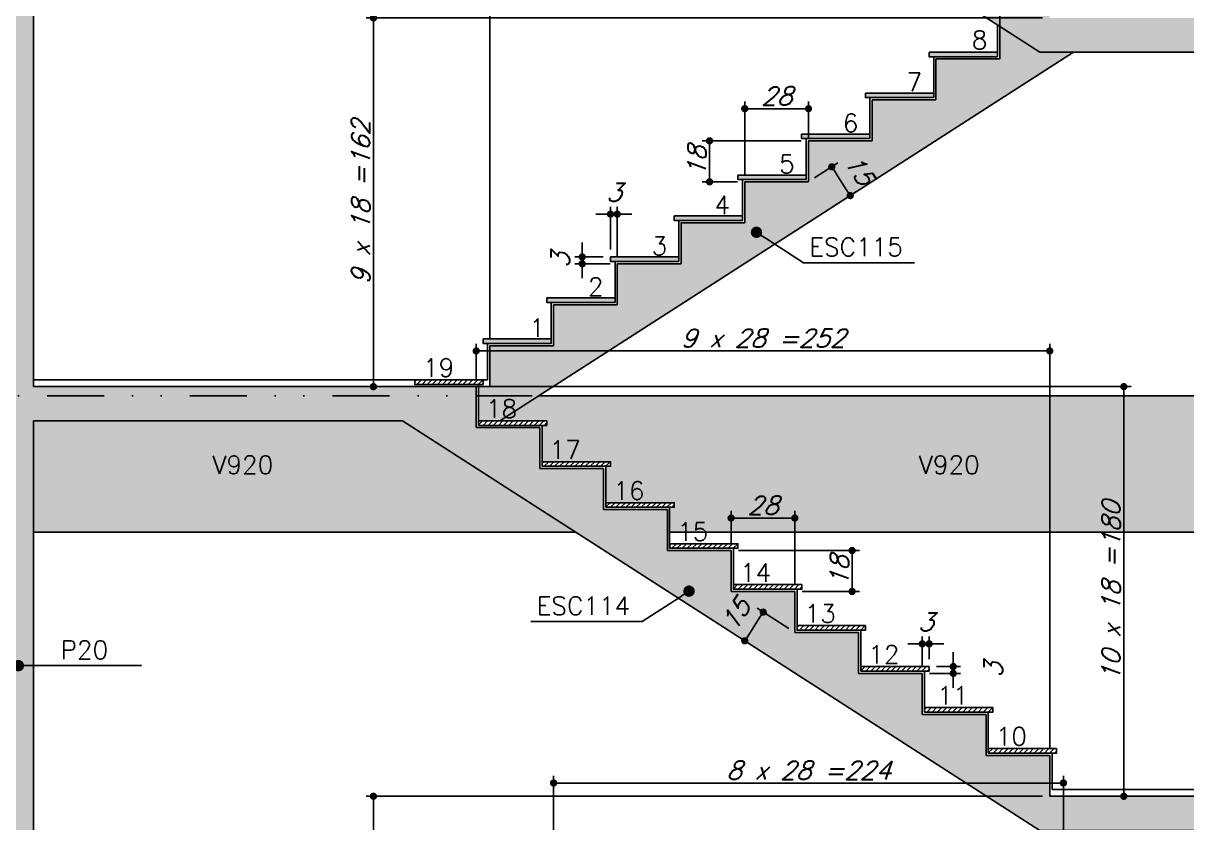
# Model space of a CAD drawing. Header units: millimetres. Extents: x -832 to 3668, y -1574 to 5296.
# Drawn here: x -415 to 97, y 1487 to 1839 of the extents above; entities that cross this region are included whole.
import ezdxf
from ezdxf import colors
from ezdxf.entities.mleader import LeaderData, LeaderLine
from ezdxf.math import Vec2, Vec3

# ---------------------------------------------------------------- set-up
doc = ezdxf.new("R2010")
doc.units = ezdxf.units.MM
doc.header["$LTSCALE"] = 50
doc.linetypes.add('DIVIDE2', pattern=[0.625, 0.25, -0.125, 0, -0.125, 0, -0.125])
for name, color, linetype in [('F-AUX-RED', 1, 'Continuous'), ('F-BOCEL CORTE', 2, 'Continuous'), ('F-BOCEL VISTA', 253, 'Continuous'), ('F-CORTE', 4, 'Continuous'), ('F-COTAS', 106, 'Continuous'), ('F-EIXOS-DET', 1, 'Continuous'), ('F-ESC CORTE', 4, 'Continuous'), ('F-ESC NOME', 2, 'Continuous'), ('F-ESC NUM', 2, 'Continuous'), ('F-ESC SOLIDO CORTE', 71, 'Continuous'), ('F-ESC VISTA', 2, 'Continuous'), ('F-REV_VISTA', 254, 'Continuous'), ('F-REVESTIMENTO', 1, 'Continuous'), ('F-SOLIDO', 71, 'Continuous'), ('F-TEXTO-YELLOW', 2, 'Continuous'), ('F-VISTA', 2, 'Continuous'), ('F-VISTA SÓLIDO', 254, 'Continuous'), ('F-VISTA SÓLIDO ESCADA', 253, 'Continuous')]:
    doc.layers.add(name, color=color, linetype=linetype)
doc.styles.add('5385-ARQ-PB-BAS-PLA-TER-TORRE-A-106-TXT$0$R60-75', font='romans.shx', dxfattribs={"height": 0.1125})
doc.styles.add('CP-TEXT-INCL', font='romans.shx', dxfattribs={"oblique": 20})
doc.styles.add('MCP', font='romans.shx')
doc.styles.add('ROMANS', font='romans.shx')
doc.styles.get("Standard").update_dxf_attribs({"font": 'arial.ttf'})
doc.dimstyles.new('CP-COTAS-50', dxfattribs={"dimscale": 0.64, "dimtxt": 12.5, "dimasz": 5, "dimexe": 5, "dimexo": 5, "dimgap": 2.5, "dimtad": 1, "dimdec": 1, "dimdsep": 46, "dimtxsty": 'CP-TEXT-INCL', "dimblk1": 'DOT', "dimblk2": 'DOT', "dimsah": 1, "dimcen": 9, "dimclrd": 256, "dimclre": 256, "dimclrt": 256, "dimadec": 0, "dimazin": 0, "dimtfac": 1, "dimtdec": 1, "dimtmove": 2, "dimatfit": 3, "dimldrblk": 'DOT', "dimfxl": 5, "dimtolj": 1, "dimarcsym": 0})
pattern_1 = [(0, (0, 0), (0, 6.985), [5.08, -1.905]), (90, (0, 0), (-6.985, 4e-16), [5.08, -1.905])]

# ---------------------------------------------------------------- blocks, each defined once
blk = doc.blocks.new('_DOT')
at = {"color": 0, "linetype": 'ByBlock'}
blk.add_line((-0.5, 0), (-1, 0), dxfattribs=at)
at = {"color": 0, "linetype": 'ByBlock', "const_width": 0.5}
blk.add_lwpolyline([(-0.25, 0, 1), (0.25, 0, 1)], format="xyb", close=True, dxfattribs=at)
blk = doc.blocks.new('BOCEL_EST')
at = {"layer": 'F-BOCEL CORTE'}
h = blk.add_hatch(dxfattribs=at)
h.set_pattern_fill('ANSI31', color=2, scale=0.5)
h.paths.add_polyline_path([(13.59, -262.25), (13.59, -260.25), (-16.41, -260.25), (-16.41, -262.25)])
at = {"layer": 'F-BOCEL CORTE', "color": 2}
blk.add_lwpolyline([(-16.41, -260.25), (-16.41, -262.25), (13.59, -262.25), (13.59, -260.25), (-16.41, -260.25)], dxfattribs=at)
blk = doc.blocks.new('*U435')
at = {"layer": 'F-BOCEL CORTE'}
h = blk.add_hatch(dxfattribs=at)
h.set_pattern_fill('ANSI31', color=2, scale=0.5)
h.set_pattern_definition([(45, (-56, 0), (-1.122532, 1.122532), [])])
h.paths.add_polyline_path([(-42.41, -262.25), (-42.41, -260.25), (-72.41, -260.25), (-72.41, -262.25)])
at = {"layer": 'F-BOCEL CORTE', "color": 2}
blk.add_lwpolyline([(-72.41, -260.25), (-72.41, -262.25), (-42.41, -262.25), (-42.41, -260.25), (-72.41, -260.25)], dxfattribs=at)
blk = doc.blocks.new('BOCEL_VISTA_EST')
at = {"layer": 'F-BOCEL VISTA'}
h = blk.add_hatch(color=254, dxfattribs=at)
h.dxf.hatch_style = 1
h.paths.add_polyline_path([(-209.57, -462.94), (-209.57, -460.94), (-239.57, -460.94), (-239.57, -462.94)])
blk.add_lwpolyline([(-239.57, -460.94), (-239.57, -462.94), (-209.57, -462.94), (-209.57, -460.94), (-239.57, -460.94)], dxfattribs=at)
blk = doc.blocks.new('*D456')
at = {"layer": 'DEFPOINTS', "color": 0, "transparency": 16777216}
for p in [(-69.57, 1801.21), (-69.57, 1785.34), (-97.57, 1769.06)]:
    blk.add_point(p, dxfattribs=at)
at = {"layer": 'F-COTAS', "lineweight": -2, "transparency": 16777216}
for p, q in [((-97.57, 1772.26), (-97.57, 1804.41)), ((-94.37, 1801.21), (-72.77, 1801.21)), ((-69.57, 1788.54), (-69.57, 1804.41))]:
    blk.add_line(p, q, dxfattribs=at)
at = {"layer": 'F-COTAS', "lineweight": -2, "transparency": 16777216, "xscale": 3.2, "yscale": 3.2, "zscale": 3.2, "rotation": 180}
blk.add_blockref('_DOT', (-97.57, 1801.21), dxfattribs=at)
at = {"layer": 'F-COTAS', "lineweight": -2, "transparency": 16777216, "xscale": 3.2, "yscale": 3.2, "zscale": 3.2}
blk.add_blockref('_DOT', (-69.57, 1801.21), dxfattribs=at)
at = {"layer": 'F-COTAS', "transparency": 16777216, "insert": (-83.57, 1806.81), "char_height": 8, "attachment_point": 5, "style": 'CP-TEXT-INCL'}
blk.add_mtext('\\A1;28', dxfattribs=at)
blk = doc.blocks.new('*D457')
at = {"layer": 'DEFPOINTS', "color": 0, "transparency": 16777216}
for p in [(-69.57, 1787.06), (-113.04, 1769.06), (-97.57, 1769.06)]:
    blk.add_point(p, dxfattribs=at)
at = {"layer": 'F-COTAS', "lineweight": -2, "transparency": 16777216}
for p, q in [((-72.77, 1787.06), (-116.24, 1787.06)), ((-113.04, 1783.86), (-113.04, 1772.26)), ((-100.77, 1769.06), (-116.24, 1769.06))]:
    blk.add_line(p, q, dxfattribs=at)
at = {"layer": 'F-COTAS', "lineweight": -2, "transparency": 16777216, "xscale": 3.2, "yscale": 3.2, "zscale": 3.2}
for p, rotation in [((-113.04, 1787.06), 90), ((-113.04, 1769.06), 270)]:
    blk.add_blockref('_DOT', p, dxfattribs=dict(at, rotation=rotation))
at = {"layer": 'F-COTAS', "transparency": 16777216, "insert": (-118.64, 1778.06), "char_height": 8, "attachment_point": 5, "rotation": 90, "style": 'CP-TEXT-INCL'}
blk.add_mtext('\\A1;18', dxfattribs=at)
blk = doc.blocks.new('*D458')
at = {"layer": 'DEFPOINTS', "color": 0, "transparency": 16777216}
for p in [(-156.57, 1754.88), (-156.57, 1736.06), (-153.57, 1733.06)]:
    blk.add_point(p, dxfattribs=at)
at = {"layer": 'F-COTAS', "lineweight": -2, "transparency": 16777216}
for p, q in [((-159.77, 1754.88), (-162.97, 1754.88)), ((-156.57, 1739.26), (-156.57, 1758.08)), ((-153.57, 1754.88), (-156.57, 1754.88)), ((-153.57, 1736.26), (-153.57, 1758.08)), ((-150.37, 1754.88), (-147.17, 1754.88))]:
    blk.add_line(p, q, dxfattribs=at)
at = {"layer": 'F-COTAS', "lineweight": -2, "transparency": 16777216, "xscale": 3.2, "yscale": 3.2, "zscale": 3.2}
blk.add_blockref('_DOT', (-156.57, 1754.88), dxfattribs=at)
at = {"layer": 'F-COTAS', "lineweight": -2, "transparency": 16777216, "xscale": 3.2, "yscale": 3.2, "zscale": 3.2, "rotation": 180}
blk.add_blockref('_DOT', (-153.57, 1754.88), dxfattribs=at)
at = {"layer": 'F-COTAS', "transparency": 16777216, "insert": (-155.07, 1764.48), "char_height": 8, "attachment_point": 5, "style": 'CP-TEXT-INCL'}
blk.add_mtext('\\A1;3', dxfattribs=at)
blk = doc.blocks.new('*D459')
at = {"layer": 'DEFPOINTS', "color": 0, "transparency": 16777216}
for p in [(-168.98, 1736.06), (-156.57, 1736.06), (-153.57, 1733.06)]:
    blk.add_point(p, dxfattribs=at)
at = {"layer": 'F-COTAS', "lineweight": -2, "transparency": 16777216}
for p, q in [((-168.98, 1739.26), (-168.98, 1742.46)), ((-159.77, 1736.06), (-172.18, 1736.06)), ((-156.77, 1733.06), (-172.18, 1733.06)), ((-168.98, 1733.06), (-168.98, 1736.06)), ((-168.98, 1729.86), (-168.98, 1726.66))]:
    blk.add_line(p, q, dxfattribs=at)
at = {"layer": 'F-COTAS', "lineweight": -2, "transparency": 16777216, "xscale": 3.2, "yscale": 3.2, "zscale": 3.2}
for p, rotation in [((-168.98, 1736.06), 270), ((-168.98, 1733.06), 90)]:
    blk.add_blockref('_DOT', p, dxfattribs=dict(at, rotation=rotation))
at = {"layer": 'F-COTAS', "transparency": 16777216, "insert": (-178.58, 1734.56), "char_height": 8, "attachment_point": 5, "rotation": 90, "style": 'CP-TEXT-INCL'}
blk.add_mtext('\\A1;3', dxfattribs=at)
blk = doc.blocks.new('*D514')
at = {"layer": 'DEFPOINTS', "color": 0, "transparency": 16777216}
for p in [(-16.57, 1566.05), (-16.57, 1556.06), (-19.57, 1553.06)]:
    blk.add_point(p, dxfattribs=at)
at = {"layer": 'F-COTAS', "lineweight": -2, "transparency": 16777216}
for p, q in [((-22.77, 1566.05), (-25.97, 1566.05)), ((-19.57, 1556.26), (-19.57, 1569.25)), ((-19.57, 1566.05), (-16.57, 1566.05)), ((-16.57, 1559.26), (-16.57, 1569.25)), ((-13.37, 1566.05), (-10.17, 1566.05))]:
    blk.add_line(p, q, dxfattribs=at)
at = {"layer": 'F-COTAS', "lineweight": -2, "transparency": 16777216, "xscale": 3.2, "yscale": 3.2, "zscale": 3.2}
blk.add_blockref('_DOT', (-19.57, 1566.05), dxfattribs=at)
at = {"layer": 'F-COTAS', "lineweight": -2, "transparency": 16777216, "xscale": 3.2, "yscale": 3.2, "zscale": 3.2, "rotation": 180}
blk.add_blockref('_DOT', (-16.57, 1566.05), dxfattribs=at)
at = {"layer": 'F-COTAS', "transparency": 16777216, "insert": (-18.07, 1575.65), "char_height": 8, "attachment_point": 5, "style": 'CP-TEXT-INCL'}
blk.add_mtext('\\A1;3', dxfattribs=at)
blk = doc.blocks.new('*D515')
at = {"layer": 'DEFPOINTS', "color": 0, "transparency": 16777216}
for p in [(-16.57, 1556.06), (-5.96, 1556.06), (-19.57, 1553.06)]:
    blk.add_point(p, dxfattribs=at)
at = {"layer": 'F-COTAS', "lineweight": -2, "transparency": 16777216}
for p, q in [((-5.96, 1559.26), (-5.96, 1562.46)), ((-13.37, 1556.06), (-2.76, 1556.06)), ((-5.96, 1553.06), (-5.96, 1556.06)), ((-16.37, 1553.06), (-2.76, 1553.06)), ((-5.96, 1549.86), (-5.96, 1546.66))]:
    blk.add_line(p, q, dxfattribs=at)
at = {"layer": 'F-COTAS', "lineweight": -2, "transparency": 16777216, "xscale": 3.2, "yscale": 3.2, "zscale": 3.2}
for p, rotation in [((-5.96, 1556.06), 270), ((-5.96, 1553.06), 90)]:
    blk.add_blockref('_DOT', p, dxfattribs=dict(at, rotation=rotation))
at = {"layer": 'F-COTAS', "transparency": 16777216, "insert": (11.64, 1554.56), "char_height": 8, "attachment_point": 5, "rotation": 90, "style": 'CP-TEXT-INCL'}
blk.add_mtext('\\A1;3', dxfattribs=at)
blk = doc.blocks.new('*D512')
at = {"layer": 'DEFPOINTS', "color": 0, "transparency": 16777216}
for p in [(-103.57, 1621.32), (-103.57, 1607.06), (-75.57, 1589.06)]:
    blk.add_point(p, dxfattribs=at)
at = {"layer": 'F-COTAS', "lineweight": -2, "transparency": 16777216}
for p, q in [((-103.57, 1610.26), (-103.57, 1624.52)), ((-78.77, 1621.32), (-100.37, 1621.32)), ((-75.57, 1592.26), (-75.57, 1624.52))]:
    blk.add_line(p, q, dxfattribs=at)
at = {"layer": 'F-COTAS', "lineweight": -2, "transparency": 16777216, "xscale": 3.2, "yscale": 3.2, "zscale": 3.2, "rotation": 180}
blk.add_blockref('_DOT', (-103.57, 1621.32), dxfattribs=at)
at = {"layer": 'F-COTAS', "lineweight": -2, "transparency": 16777216, "xscale": 3.2, "yscale": 3.2, "zscale": 3.2}
blk.add_blockref('_DOT', (-75.57, 1621.32), dxfattribs=at)
at = {"layer": 'F-COTAS', "transparency": 16777216, "insert": (-89.57, 1626.92), "char_height": 8, "attachment_point": 5, "style": 'CP-TEXT-INCL'}
blk.add_mtext('\\A1;28', dxfattribs=at)
blk = doc.blocks.new('*D513')
at = {"layer": 'DEFPOINTS', "color": 0, "transparency": 16777216}
for p in [(-103.57, 1607.06), (-75.57, 1589.06), (-50.4, 1589.06)]:
    blk.add_point(p, dxfattribs=at)
at = {"layer": 'F-COTAS', "lineweight": -2, "transparency": 16777216}
for p, q in [((-100.37, 1607.06), (-47.2, 1607.06)), ((-50.4, 1603.86), (-50.4, 1592.26)), ((-72.37, 1589.06), (-47.2, 1589.06))]:
    blk.add_line(p, q, dxfattribs=at)
at = {"layer": 'F-COTAS', "lineweight": -2, "transparency": 16777216, "xscale": 3.2, "yscale": 3.2, "zscale": 3.2}
for p, rotation in [((-50.4, 1607.06), 90), ((-50.4, 1589.06), 270)]:
    blk.add_blockref('_DOT', p, dxfattribs=dict(at, rotation=rotation))
at = {"layer": 'F-COTAS', "transparency": 16777216, "insert": (-56, 1598.06), "char_height": 8, "attachment_point": 5, "rotation": 90, "style": 'CP-TEXT-INCL'}
blk.add_mtext('\\A1;18', dxfattribs=at)
blk = doc.blocks.new('*D559')
at = {"layer": 'DEFPOINTS', "color": 0, "transparency": 16777216}
for p in [(42.43, 1504.9), (42.43, 1481.06), (-181.57, 1355.06)]:
    blk.add_point(p, dxfattribs=at)
at = {"layer": 'F-COTAS', "lineweight": -2, "transparency": 16777216}
for p, q in [((-181.57, 1358.26), (-181.57, 1508.1)), ((42.43, 1484.26), (42.43, 1508.1)), ((-178.37, 1504.9), (39.23, 1504.9))]:
    blk.add_line(p, q, dxfattribs=at)
at = {"layer": 'F-COTAS', "lineweight": -2, "transparency": 16777216, "xscale": 3.2, "yscale": 3.2, "zscale": 3.2, "rotation": 180}
blk.add_blockref('_DOT', (-181.57, 1504.9), dxfattribs=at)
at = {"layer": 'F-COTAS', "lineweight": -2, "transparency": 16777216, "xscale": 3.2, "yscale": 3.2, "zscale": 3.2}
blk.add_blockref('_DOT', (42.43, 1504.9), dxfattribs=at)
at = {"layer": 'F-COTAS', "transparency": 16777216, "insert": (-69.57, 1510.5), "char_height": 8, "attachment_point": 5, "style": 'CP-TEXT-INCL'}
blk.add_mtext('\\A1;8 x 28 =224', dxfattribs=at)
blk = doc.blocks.new('*D560')
at = {"layer": 'DEFPOINTS', "color": 0, "transparency": 16777216}
for p in [(-215.57, 1694.75), (-215.57, 1679.06), (36.43, 1517.06)]:
    blk.add_point(p, dxfattribs=at)
at = {"layer": 'F-COTAS', "lineweight": -2, "transparency": 16777216}
for p, q in [((-215.57, 1682.26), (-215.57, 1697.95)), ((36.43, 1520.26), (36.43, 1697.95)), ((33.23, 1694.75), (-212.37, 1694.75))]:
    blk.add_line(p, q, dxfattribs=at)
at = {"layer": 'F-COTAS', "lineweight": -2, "transparency": 16777216, "xscale": 3.2, "yscale": 3.2, "zscale": 3.2, "rotation": 180}
blk.add_blockref('_DOT', (-215.57, 1694.75), dxfattribs=at)
at = {"layer": 'F-COTAS', "lineweight": -2, "transparency": 16777216, "xscale": 3.2, "yscale": 3.2, "zscale": 3.2}
blk.add_blockref('_DOT', (36.43, 1694.75), dxfattribs=at)
at = {"layer": 'F-COTAS', "transparency": 16777216, "insert": (-89.57, 1700.35), "char_height": 8, "attachment_point": 5, "style": 'CP-TEXT-INCL'}
blk.add_mtext('\\A1;9 x 28 =252', dxfattribs=at)
blk = doc.blocks.new('*D561')
at = {"layer": 'DEFPOINTS', "color": 0, "transparency": 16777216}
for p in [(14.43, 1847.82), (14.43, 1823.06), (-209.57, 1697.06)]:
    blk.add_point(p, dxfattribs=at)
at = {"layer": 'F-COTAS', "lineweight": -2, "transparency": 16777216}
for p, q in [((-209.57, 1700.26), (-209.57, 1851.02)), ((14.43, 1826.26), (14.43, 1851.02)), ((-206.37, 1847.82), (11.23, 1847.82))]:
    blk.add_line(p, q, dxfattribs=at)
at = {"layer": 'F-COTAS', "lineweight": -2, "transparency": 16777216, "xscale": 3.2, "yscale": 3.2, "zscale": 3.2, "rotation": 180}
blk.add_blockref('_DOT', (-209.57, 1847.82), dxfattribs=at)
at = {"layer": 'F-COTAS', "lineweight": -2, "transparency": 16777216, "xscale": 3.2, "yscale": 3.2, "zscale": 3.2}
blk.add_blockref('_DOT', (14.43, 1847.82), dxfattribs=at)
at = {"layer": 'F-COTAS', "transparency": 16777216, "insert": (-97.57, 1853.42), "char_height": 8, "attachment_point": 5, "style": 'CP-TEXT-INCL'}
blk.add_mtext('\\A1;8 x 28 =224', dxfattribs=at)
blk = doc.blocks.new('*D595')
at = {"layer": 'DEFPOINTS', "color": 0, "transparency": 16777216}
for p in [(36.43, 1499.06), (-260.73, 1337.06), (-193.88, 1337.06)]:
    blk.add_point(p, dxfattribs=at)
at = {"layer": 'F-COTAS', "lineweight": -2, "transparency": 16777216}
for p, q in [((33.23, 1499.06), (-263.93, 1499.06)), ((-260.73, 1495.86), (-260.73, 1340.26)), ((-197.08, 1337.06), (-263.93, 1337.06))]:
    blk.add_line(p, q, dxfattribs=at)
at = {"layer": 'F-COTAS', "lineweight": -2, "transparency": 16777216, "xscale": 3.2, "yscale": 3.2, "zscale": 3.2}
for p, rotation in [((-260.73, 1499.06), 90), ((-260.73, 1337.06), 270)]:
    blk.add_blockref('_DOT', p, dxfattribs=dict(at, rotation=rotation))
at = {"layer": 'F-COTAS', "transparency": 16777216, "insert": (-266.33, 1418.06), "char_height": 8, "attachment_point": 5, "rotation": 90, "style": 'CP-TEXT-INCL'}
blk.add_mtext('\\A1;9 x 18 =162', dxfattribs=at)
blk = doc.blocks.new('*D596')
at = {"layer": 'DEFPOINTS', "color": 0, "transparency": 16777216}
for p in [(-215.57, 1679.06), (68.98, 1679.06), (36.43, 1499.06)]:
    blk.add_point(p, dxfattribs=at)
at = {"layer": 'F-COTAS', "lineweight": -2, "transparency": 16777216}
for p, q in [((-212.37, 1679.06), (72.18, 1679.06)), ((68.98, 1502.26), (68.98, 1675.86)), ((39.63, 1499.06), (72.18, 1499.06))]:
    blk.add_line(p, q, dxfattribs=at)
at = {"layer": 'F-COTAS', "lineweight": -2, "transparency": 16777216, "xscale": 3.2, "yscale": 3.2, "zscale": 3.2}
for p, rotation in [((68.98, 1679.06), 90), ((68.98, 1499.06), 270)]:
    blk.add_blockref('_DOT', p, dxfattribs=dict(at, rotation=rotation))
at = {"layer": 'F-COTAS', "transparency": 16777216, "insert": (63.38, 1589.06), "char_height": 8, "attachment_point": 5, "rotation": 90, "style": 'CP-TEXT-INCL'}
blk.add_mtext('\\A1;10 x 18 =180', dxfattribs=at)
blk = doc.blocks.new('*D597')
at = {"layer": 'DEFPOINTS', "color": 0, "transparency": 16777216}
for p in [(-260.73, 1841.06), (36.43, 1841.06), (-209.57, 1679.06)]:
    blk.add_point(p, dxfattribs=at)
at = {"layer": 'F-COTAS', "lineweight": -2, "transparency": 16777216}
for p, q in [((33.23, 1841.06), (-263.93, 1841.06)), ((-260.73, 1682.26), (-260.73, 1837.86)), ((-212.77, 1679.06), (-263.93, 1679.06))]:
    blk.add_line(p, q, dxfattribs=at)
at = {"layer": 'F-COTAS', "lineweight": -2, "transparency": 16777216, "xscale": 3.2, "yscale": 3.2, "zscale": 3.2}
for p, rotation in [((-260.73, 1841.06), 90), ((-260.73, 1679.06), 270)]:
    blk.add_blockref('_DOT', p, dxfattribs=dict(at, rotation=rotation))
at = {"layer": 'F-COTAS', "transparency": 16777216, "insert": (-266.33, 1760.06), "char_height": 8, "attachment_point": 5, "rotation": 90, "style": 'CP-TEXT-INCL'}
blk.add_mtext('\\A1;9 x 18 =162', dxfattribs=at)
blk = doc.blocks.new('*D641')
at = {"layer": 'DEFPOINTS', "color": 0, "transparency": 16777216}
for p in [(-75.57, 1571.06), (-97.57, 1567.38), (-83.68, 1558.45)]:
    blk.add_point(p, dxfattribs=at)
at = {"layer": 'F-COTAS', "lineweight": -2, "transparency": 16777216}
for p, q in [((-78.26, 1572.79), (-92.15, 1581.72)), ((-91.19, 1577.3), (-95.84, 1570.07)), ((-86.37, 1560.18), (-100.26, 1569.11))]:
    blk.add_line(p, q, dxfattribs=at)
at = {"layer": 'F-COTAS', "lineweight": -2, "transparency": 16777216, "xscale": 3.2, "yscale": 3.2, "zscale": 3.2}
for p, rotation in [((-89.46, 1579.99), 57.26229061808807), ((-97.57, 1567.38), 237.2622906180881)]:
    blk.add_blockref('_DOT', p, dxfattribs=dict(at, rotation=rotation))
at = {"layer": 'F-COTAS', "transparency": 16777216, "insert": (-101.59, 1578.88), "char_height": 8, "attachment_point": 5, "rotation": 57.2623, "style": 'CP-TEXT-INCL'}
blk.add_mtext('\\A1;15', dxfattribs=at)
blk = doc.blocks.new('*D642')
at = {"layer": 'DEFPOINTS', "color": 0, "transparency": 16777216}
for p in [(-69.57, 1769.06), (-51.23, 1763.02), (-61.45, 1756.44)]:
    blk.add_point(p, dxfattribs=at)
at = {"layer": 'F-COTAS', "lineweight": -2, "transparency": 16777216}
for p, q in [((-66.87, 1770.79), (-56.65, 1777.37)), ((-57.61, 1772.94), (-52.96, 1765.71)), ((-58.76, 1758.17), (-48.54, 1764.75))]:
    blk.add_line(p, q, dxfattribs=at)
at = {"layer": 'F-COTAS', "lineweight": -2, "transparency": 16777216, "xscale": 3.2, "yscale": 3.2, "zscale": 3.2}
for p, rotation in [((-59.34, 1775.64), 122.7352262721077), ((-51.23, 1763.02), 302.7352262721077)]:
    blk.add_blockref('_DOT', p, dxfattribs=dict(at, rotation=rotation))
at = {"layer": 'F-COTAS', "transparency": 16777216, "insert": (-47.21, 1774.52), "char_height": 8, "attachment_point": 5, "rotation": 302.7352, "style": 'CP-TEXT-INCL'}
blk.add_mtext('\\A1;15', dxfattribs=at)

msp = doc.modelspace()

# ---------------------------------------------------------------- hatches: boundary and pattern name
h = msp.add_hatch()
h.set_pattern_fill('ANGLE', color=256)
h.set_pattern_definition(pattern_1)
h.paths.add_polyline_path([(-19.47, 1825.56), (-2.52, 1825.56), (-2.52, 1837.56), (-19.47, 1837.56)], flags=9)
h = msp.add_hatch()
h.set_pattern_fill('ANGLE', color=256)
h.set_pattern_definition(pattern_1)
h.paths.add_polyline_path([(-35.57, 1807.56), (-18.62, 1807.56), (-18.62, 1819.56), (-35.57, 1819.56)], flags=9)
h = msp.add_hatch()
h.set_pattern_fill('ANGLE', color=256)
h.set_pattern_definition(pattern_1)
h.paths.add_polyline_path([(-63.57, 1789.56), (-46.62, 1789.56), (-46.62, 1801.56), (-63.57, 1801.56)], flags=9)
h = msp.add_hatch()
h.set_pattern_fill('ANGLE', color=256)
h.set_pattern_definition(pattern_1)
h.paths.add_polyline_path([(-91.57, 1771.56), (-74.62, 1771.56), (-74.62, 1783.56), (-91.57, 1783.56)], flags=9)
h = msp.add_hatch()
h.set_pattern_fill('ANGLE', color=256)
h.set_pattern_definition(pattern_1)
h.paths.add_polyline_path([(-119.95, 1753.56), (-102.62, 1753.56), (-102.62, 1765.56), (-119.95, 1765.56)], flags=9)
h = msp.add_hatch()
h.set_pattern_fill('ANGLE', color=256)
h.set_pattern_definition(pattern_1)
h.paths.add_polyline_path([(-58.37, 1741.66), (-13.85, 1741.66), (-13.85, 1756.66), (-58.37, 1756.66)], flags=9)
h = msp.add_hatch()
h.set_pattern_fill('ANGLE', color=256)
h.set_pattern_definition(pattern_1)
h.paths.add_polyline_path([(-147.57, 1735.56), (-130.62, 1735.56), (-130.62, 1747.56), (-147.57, 1747.56)], flags=9)
h = msp.add_hatch()
h.set_pattern_fill('ANGLE', color=256)
h.set_pattern_definition(pattern_1)
h.paths.add_polyline_path([(-175.57, 1717.56), (-158.62, 1717.56), (-158.62, 1729.56), (-175.57, 1729.56)], flags=9)
h = msp.add_hatch()
h.set_pattern_fill('ANGLE', color=256)
h.set_pattern_definition(pattern_1)
h.paths.add_polyline_path([(-201.28, 1699.56), (-186.62, 1699.56), (-186.62, 1711.56), (-201.28, 1711.56)], flags=9)
h = msp.add_hatch()
h.set_pattern_fill('ANGLE', color=256)
h.set_pattern_definition(pattern_1)
h.paths.add_polyline_path([(-226.8, 1681.95), (-211.37, 1681.95), (-211.37, 1693.95), (-226.8, 1693.95)], flags=9)
h = msp.add_hatch()
h.set_pattern_fill('ANGLE', color=256)
h.set_pattern_definition(pattern_1)
h.paths.add_polyline_path([(-199.18, 1663.95), (-183.37, 1663.95), (-183.37, 1675.95), (-199.18, 1675.95)], flags=9)
h = msp.add_hatch()
h.set_pattern_fill('ANGLE', color=256)
h.set_pattern_definition(pattern_1)
h.paths.add_polyline_path([(-171.18, 1645.95), (-155.37, 1645.95), (-155.37, 1657.95), (-171.18, 1657.95)], flags=9)
h = msp.add_hatch()
h.set_pattern_fill('ANGLE', color=256)
h.set_pattern_definition(pattern_1)
h.paths.add_polyline_path([(-333.1, 1638.72), (-300.91, 1638.72), (-300.91, 1650.72), (-333.1, 1650.72)], flags=9)
h = msp.add_hatch()
h.set_pattern_fill('ANGLE', color=256)
h.set_pattern_definition(pattern_1)
h.paths.add_polyline_path([(16.33, 1638.72), (48.52, 1638.72), (48.52, 1650.72), (16.33, 1650.72)], flags=9)
h = msp.add_hatch()
h.set_pattern_fill('ANGLE', color=256)
h.set_pattern_definition(pattern_1)
h.paths.add_polyline_path([(-143.18, 1627.95), (-127.37, 1627.95), (-127.37, 1639.95), (-143.18, 1639.95)], flags=9)
h = msp.add_hatch()
h.set_pattern_fill('ANGLE', color=256)
h.set_pattern_definition(pattern_1)
h.paths.add_polyline_path([(-115.18, 1609.95), (-99.37, 1609.95), (-99.37, 1621.95), (-115.18, 1621.95)], flags=9)
h = msp.add_hatch()
h.set_pattern_fill('ANGLE', color=256)
h.set_pattern_definition(pattern_1)
h.paths.add_polyline_path([(-87.56, 1591.95), (-71.37, 1591.95), (-71.37, 1603.95), (-87.56, 1603.95)], flags=9)
h = msp.add_hatch()
h.set_pattern_fill('ANGLE', color=256)
h.set_pattern_definition(pattern_1)
h.paths.add_polyline_path([(-59.18, 1573.95), (-43.37, 1573.95), (-43.37, 1585.95), (-59.18, 1585.95)], flags=9)
h = msp.add_hatch()
h.set_pattern_fill('ANGLE', color=256)
h.set_pattern_definition(pattern_1)
h.paths.add_polyline_path([(-398.68, 1557.39), (-374.11, 1557.39), (-374.11, 1569.39), (-398.68, 1569.39)], flags=9)
h = msp.add_hatch()
h.set_pattern_fill('ANGLE', color=256)
h.set_pattern_definition(pattern_1)
h.paths.add_polyline_path([(-31.18, 1555.95), (-15.37, 1555.95), (-15.37, 1567.95), (-31.18, 1567.95)], flags=9)
h = msp.add_hatch()
h.set_pattern_fill('ANGLE', color=256)
h.set_pattern_definition(pattern_1)
h.paths.add_polyline_path([(-137.13, 1540.28), (-83.08, 1540.28), (-83.08, 1555.28), (-137.13, 1555.28)], flags=9)
h = msp.add_hatch()
h.set_pattern_fill('ANGLE', color=256)
h.set_pattern_definition(pattern_1)
h.paths.add_polyline_path([(-0.89, 1537.95), (12.63, 1537.95), (12.63, 1549.95), (-0.89, 1549.95)], flags=9)
h = msp.add_hatch()
h.set_pattern_fill('ANGLE', color=256)
h.set_pattern_definition(pattern_1)
h.paths.add_polyline_path([(24.82, 1519.95), (40.63, 1519.95), (40.63, 1531.95), (24.82, 1531.95)], flags=9)
h = msp.add_hatch()
h.set_pattern_fill('ANGLE', color=256)
h.set_pattern_definition(pattern_1)
h.paths.add_polyline_path([(45.87, 1501.95), (62.44, 1501.95), (62.44, 1513.95), (45.87, 1513.95)], flags=9)
h = msp.add_hatch()
h.set_pattern_fill('ANGLE', color=256)
h.set_pattern_definition(pattern_1)
h.paths.add_polyline_path([(-19.47, 1483.56), (-2.52, 1483.56), (-2.52, 1495.56), (-19.47, 1495.56)], flags=9)
at = {"layer": 'F-ESC SOLIDO CORTE'}
h = msp.add_hatch(color=256, dxfattribs=at)
h.dxf.hatch_style = 1
h.paths.add_polyline_path([(-187.57, 2003.06), (-215.57, 2003.06), (-215.57, 2021.06), (-410.07, 2021.06), (-410.07, 2006.06), (-247.95, 2006.06), (32.02, 1826.06), (166.93, 1826.06), (166.93, 1841.06), (36.43, 1841.06), (36.43, 1859.06), (8.43, 1859.06), (8.43, 1877.06), (-19.57, 1877.06), (-19.57, 1895.06), (-47.57, 1895.06), (-47.57, 1913.06), (-75.57, 1913.06), (-75.57, 1931.06), (-103.57, 1931.06), (-103.57, 1949.06), (-131.57, 1949.06), (-131.57, 1967.06), (-159.57, 1967.06), (-159.57, 1985.06), (-187.57, 1985.06)])
h = msp.add_hatch(color=256, dxfattribs=at)
h.dxf.hatch_style = 1
h.paths.add_polyline_path([(-215.57, 1679.06), (-410.07, 1679.06), (-410.07, 1664.06), (-247.95, 1664.06), (32.02, 1484.06), (166.93, 1484.06), (166.93, 1499.06), (36.43, 1499.06), (36.43, 1517.06), (8.43, 1517.06), (8.43, 1535.06), (-19.57, 1535.06), (-19.57, 1553.06), (-47.57, 1553.06), (-47.57, 1571.06), (-75.57, 1571.06), (-75.57, 1589.06), (-103.57, 1589.06), (-103.57, 1607.06), (-131.57, 1607.06), (-131.57, 1625.06), (-159.57, 1625.06), (-159.57, 1643.06), (-187.57, 1643.06), (-187.57, 1661.06), (-215.57, 1661.06)])
at = {"layer": 'F-SOLIDO'}
h = msp.add_hatch(color=256, dxfattribs=at)
h.dxf.hatch_style = 1
h.paths.add_polyline_path([(-410.07, 4294.74), (-429.07, 4294.73), (-429.07, -692.94), (-478.03, -692.94), (-478.03, -947.94), (-410.07, -947.94)])
h.paths.add_polyline_path([(-307.57, -692.94), (-410.07, -692.94), (-410.07, -947.94), (-307.57, -947.94)])
at = {"layer": 'F-VISTA SÓLIDO'}
h = msp.add_hatch(color=256, dxfattribs=at)
h.dxf.hatch_style = 1
h.paths.add_polyline_path([(166.93, 1675.06), (-188.05, 1675.06), (-205.16, 1664.06), (-184.57, 1664.06), (-184.57, 1662.06), (-186.57, 1662.06), (-186.57, 1646.06), (-156.57, 1646.06), (-156.57, 1644.06), (-158.57, 1644.06), (-158.57, 1628.06), (-128.57, 1628.06), (-128.57, 1626.06), (-130.57, 1626.06), (-130.57, 1615.06), (166.93, 1615.06)])
h.paths.add_polyline_path([(-247.95, 1664.06), (-410.07, 1664.06), (-410.07, 1615.06), (-171.74, 1615.06)])
h.paths.add_polyline_path([(-429.07, 1675.06), (-478.03, 1675.06), (-478.03, 1625.06), (-429.07, 1625.06)])
at = {"layer": 'F-VISTA SÓLIDO ESCADA'}
h = msp.add_hatch(color=256, dxfattribs=at)
h.dxf.hatch_style = 1
h.paths.add_polyline_path([(46.84, 1826.06), (32.02, 1826.06), (14.43, 1837.37), (14.43, 1823.06), (-13.57, 1823.06), (-13.57, 1805.06), (-41.57, 1805.06), (-41.57, 1787.06), (-69.57, 1787.06), (-69.57, 1769.06), (-97.57, 1769.06), (-97.57, 1751.06), (-125.57, 1751.06), (-125.57, 1733.06), (-153.57, 1733.06), (-153.57, 1715.06), (-181.57, 1715.06), (-181.57, 1697.06), (-209.57, 1697.06), (-209.57, 1679.06), (-214.57, 1679.06), (-214.57, 1664.06), (-205.16, 1664.06)])

# ---------------------------------------------------------------- linework, layer by layer
at = {"layer": 'F-CORTE'}
for p, q in [((-410.07, 2006.06), (-410.07, 1679.06)), ((-410.07, 1664.06), (-410.07, 1337.06))]:
    msp.add_line(p, q, dxfattribs=at)
at = {"layer": 'F-EIXOS-DET', "color": 252, "linetype": 'DIVIDE2', "ltscale": 2}
msp.add_lwpolyline([(-466.74, 1675.06), (248.26, 1675.06)], dxfattribs=at)
at = {"layer": 'F-ESC CORTE'}
for p, q in [((-215.57, 1679.06), (-215.57, 1661.06)), ((-410.07, 1664.06), (-247.95, 1664.06)), ((-187.57, 1661.06), (-187.57, 1643.06)), ((-159.57, 1643.06), (-159.57, 1625.06)), ((-131.57, 1625.06), (-131.57, 1607.06)), ((-103.57, 1607.06), (-103.57, 1589.06)), ((-47.57, 1571.06), (-47.57, 1553.06)), ((-19.57, 1535.06), (-19.57, 1553.06)), ((8.43, 1535.06), (8.43, 1517.06)), ((36.43, 1499.06), (36.43, 1517.06)), ((166.93, 1499.06), (36.43, 1499.06))]:
    msp.add_line(p, q, dxfattribs=at)
for points in [[(-247.95, 2006.06), (32.02, 1826.06), (166.93, 1826.06)], [(-410.07, 1679.06), (-215.57, 1679.06)], [(-247.95, 1664.06), (32.02, 1484.06), (166.93, 1484.06)], [(-215.57, 1661.06), (-187.57, 1661.06)], [(-187.57, 1643.06), (-159.57, 1643.06)], [(-159.57, 1625.06), (-131.57, 1625.06)], [(-131.57, 1607.06), (-103.57, 1607.06)], [(-103.57, 1589.06), (-75.57, 1589.06)], [(-75.57, 1571.06), (-75.57, 1589.06)], [(-75.57, 1571.06), (-47.57, 1571.06)], [(-47.57, 1553.06), (-19.57, 1553.06)], [(-19.57, 1535.06), (8.43, 1535.06)], [(8.43, 1517.06), (36.43, 1517.06)]]:
    msp.add_lwpolyline(points, dxfattribs=at)
at = {"layer": 'F-ESC VISTA'}
for points in [[(14.43, 1823.06), (14.43, 1837.37)], [(-205.16, 1664.06), (-205.16, 1664.06), (46.84, 1826.06)], [(-13.57, 1805.06), (-13.57, 1823.06), (14.43, 1823.06)], [(-41.57, 1787.06), (-41.57, 1805.06), (-13.57, 1805.06)], [(-69.57, 1769.06), (-69.57, 1787.06), (-41.57, 1787.06)], [(-97.57, 1751.06), (-97.57, 1769.06), (-69.57, 1769.06)], [(-125.57, 1733.06), (-125.57, 1751.06), (-97.57, 1751.06)], [(-153.57, 1715.06), (-153.57, 1733.06), (-125.57, 1733.06)], [(-181.57, 1697.06), (-181.57, 1715.06), (-153.57, 1715.06)], [(-214.57, 1679.06), (-209.57, 1679.06), (-209.57, 1697.06), (-181.57, 1697.06)]]:
    msp.add_lwpolyline(points, dxfattribs=at)
at = {"layer": 'F-REV_VISTA'}
for points in [[(13.43, 1824.06), (13.43, 1838.01)], [(-14.57, 1806.06), (-14.57, 1824.06), (13.43, 1824.06)], [(-42.57, 1788.06), (-42.57, 1806.06), (-14.57, 1806.06)], [(-70.57, 1770.06), (-70.57, 1788.06), (-42.57, 1788.06)], [(-98.57, 1752.06), (-98.57, 1770.06), (-70.57, 1770.06)], [(-126.57, 1734.06), (-126.57, 1752.06), (-98.57, 1752.06)], [(-154.57, 1716.06), (-154.57, 1734.06), (-126.57, 1734.06)], [(-182.57, 1698.06), (-182.57, 1716.06), (-154.57, 1716.06)], [(-210.57, 1682.06), (-210.57, 1698.06), (-182.57, 1698.06)], [(-212.57, 1682.06), (-210.57, 1682.06)]]:
    msp.add_lwpolyline(points, dxfattribs=at)
at = {"layer": 'F-REVESTIMENTO'}
for p, q in [((-214.57, 1662.06), (-214.57, 1680.06)), ((-186.57, 1662.06), (-214.57, 1662.06)), ((-186.57, 1644.06), (-186.57, 1662.06)), ((-158.57, 1644.06), (-186.57, 1644.06)), ((-158.57, 1626.06), (-158.57, 1644.06)), ((-130.57, 1626.06), (-158.57, 1626.06)), ((-130.57, 1608.06), (-130.57, 1626.06)), ((-102.57, 1608.06), (-130.57, 1608.06)), ((-102.57, 1590.06), (-102.57, 1608.06)), ((-74.57, 1590.06), (-102.57, 1590.06)), ((-74.57, 1572.06), (-74.57, 1590.06)), ((-46.57, 1572.06), (-74.57, 1572.06)), ((-46.57, 1554.06), (-46.57, 1572.06)), ((-18.57, 1554.06), (-46.57, 1554.06)), ((-18.57, 1536.06), (-18.57, 1554.06)), ((9.43, 1536.06), (-18.57, 1536.06)), ((9.43, 1518.06), (9.43, 1536.06)), ((37.43, 1518.06), (9.43, 1518.06)), ((37.43, 1502.06), (37.43, 1518.06)), ((37.43, 1502.06), (166.93, 1502.06))]:
    msp.add_line(p, q, dxfattribs=at)
msp.add_lwpolyline([(-214.57, 1680.06), (-242.57, 1680.06), (-242.57, 1682.06), (-410.07, 1682.06)], dxfattribs=at)
at = {"layer": 'F-VISTA'}
for points in [[(-188.05, 1675.06), (166.93, 1675.06)], [(-410.07, 1615.06), (-171.74, 1615.06)], [(-130.57, 1615.06), (166.93, 1615.06)]]:
    msp.add_lwpolyline(points, dxfattribs=at)

# ---------------------------------------------------------------- block references
at = {"layer": 'F-BOCEL CORTE'}
for name, p in [('*U435', (-170.15, 1942.31)), ('BOCEL_EST', (-198.15, 1924.31)), ('BOCEL_EST', (-170.15, 1906.31)), ('BOCEL_EST', (-142.15, 1888.31)), ('BOCEL_EST', (-114.15, 1870.31)), ('BOCEL_EST', (-86.15, 1852.31)), ('BOCEL_EST', (-58.15, 1834.31)), ('BOCEL_EST', (-30.15, 1816.31)), ('BOCEL_EST', (-2.15, 1798.31)), ('BOCEL_EST', (25.85, 1780.31))]:
    msp.add_blockref(name, p, dxfattribs=at)
at = {"layer": 'F-BOCEL VISTA'}
for p in [(223, 2287), (195, 2269), (167, 2251), (139, 2233), (111, 2215), (83, 2197), (55, 2179), (27, 2161)]:
    msp.add_blockref('BOCEL_VISTA_EST', p, dxfattribs=at)

# ---------------------------------------------------------------- texts
at = {"layer": 'F-ESC NOME', "style": 'ROMANS'}
for s, p in [('ESC115', (-69.25, 1736.45)), ('ESC114', (-189.05, 1578.76))]:
    msp.add_text(s, height=8, dxfattribs=at).set_placement(p)
at = {"layer": 'F-ESC NUM', "style": '5385-ARQ-PB-BAS-PLA-TER-TORRE-A-106-TXT$0$R60-75'}
for s, p in [('8', (2.19, 1827.41)), ('7', (-26.49, 1808.9)), ('6', (-54.49, 1790.9)), ('5', (-82.49, 1772.9)), ('4', (-110.87, 1754.9)), ('3', (-138.49, 1736.9)), ('2', (-166.49, 1718.9)), ('1', (-192.2, 1700.9)), ('19', (-238.93, 1683.37)), ('18', (-211.29, 1665.37)), ('17', (-183.31, 1647.37)), ('16', (-155.29, 1629.37)), ('15', (-127.29, 1611.37)), ('14', (-99.67, 1593.37)), ('13', (-71.29, 1575.37)), ('12', (-43.29, 1557.37)), ('11', (-13.01, 1539.37)), ('10', (12.71, 1521.37))]:
    msp.add_text(s, height=8, dxfattribs=at).set_placement(p)
at = {"layer": 'F-TEXTO-YELLOW', "style": 'MCP'}
for s, p in [('V920', (-331.48, 1640.72)), ('V920', (-21.07, 1640.72)), ('P20', (-398.2, 1559.39))]:
    msp.add_text(s, height=8, dxfattribs=at).set_placement(p)

# ---------------------------------------------------------------- dimensions: what is measured, and where the dimension line sits
at = {"layer": 'F-COTAS'}
for base, p1, p2, text, picture, middle in [((14.43, 1847.82), (-209.57, 1697.06), (14.43, 1823.06), '8 x 28 =<>', '*D561', (-97.57, 1853.42)), ((-215.57, 1694.75), (36.43, 1517.06), (-215.57, 1679.06), '9 x 28 =<>', '*D560', (-89.57, 1700.35)), ((42.43, 1504.9), (-181.57, 1355.06), (42.43, 1481.06), '8 x 28 =<>', '*D559', (-69.57, 1510.5))]:
    dim = msp.add_linear_dim(base=base, p1=p1, p2=p2, text=text, dimstyle='CP-COTAS-50', dxfattribs=at)
    dim.commit()
    dim.dimension.update_dxf_attribs({"geometry": picture, "text_midpoint": middle})
for base, p1, p2, text, picture, middle in [((-260.73, 1841.06), (-209.57, 1679.06), (36.43, 1841.06), '9 x 18 =<>', '*D597', (-266.33, 1760.06)), ((68.98, 1679.06), (36.43, 1499.06), (-215.57, 1679.06), '10 x 18 =<>', '*D596', (63.38, 1589.06)), ((-260.73, 1337.06), (36.43, 1499.06), (-193.88, 1337.06), '9 x 18 =<>', '*D595', (-266.33, 1418.06))]:
    dim = msp.add_linear_dim(base=base, p1=p1, p2=p2, angle=90, text=text, dimstyle='CP-COTAS-50', dxfattribs=at)
    dim.commit()
    dim.dimension.update_dxf_attribs({"geometry": picture, "text_midpoint": middle})
for base, p1, p2, picture, middle in [((-69.57, 1801.21), (-97.57, 1769.06), (-69.57, 1785.34), '*D456', (-83.57, 1806.81)), ((-156.57, 1754.88), (-153.57, 1733.06), (-156.57, 1736.06), '*D458', (-155.07, 1764.48)), ((-103.57, 1621.32), (-75.57, 1589.06), (-103.57, 1607.06), '*D512', (-89.57, 1626.92)), ((-16.57, 1566.05), (-19.57, 1553.06), (-16.57, 1556.06), '*D514', (-18.07, 1575.65))]:
    dim = msp.add_linear_dim(base=base, p1=p1, p2=p2, dimstyle='CP-COTAS-50', dxfattribs=at)
    dim.commit()
    dim.dimension.update_dxf_attribs({"geometry": picture, "text_midpoint": middle})
for base, p1, p2, picture, middle in [((-113.04, 1769.06), (-69.57, 1787.06), (-97.57, 1769.06), '*D457', (-118.64, 1778.06)), ((-168.98, 1736.06), (-153.57, 1733.06), (-156.57, 1736.06), '*D459', (-178.58, 1734.56)), ((-50.4, 1589.06), (-103.57, 1607.06), (-75.57, 1589.06), '*D513', (-56, 1598.06)), ((-5.96, 1556.06), (-19.57, 1553.06), (-16.57, 1556.06), '*D515', (11.64, 1554.56))]:
    dim = msp.add_linear_dim(base=base, p1=p1, p2=p2, angle=90, dimstyle='CP-COTAS-50', dxfattribs=at)
    dim.commit()
    dim.dimension.update_dxf_attribs({"geometry": picture, "text_midpoint": middle})
for p1, p2, distance, picture, middle in [((-69.57, 1769.06), (-61.45, 1756.44), 12.16, '*D642', (-47.21, 1774.52)), ((-75.57, 1571.06), (-83.68, 1558.45), -16.51, '*D641', (-101.59, 1578.88))]:
    dim = msp.add_aligned_dim(p1=p1, p2=p2, distance=distance, dimstyle='CP-COTAS-50', dxfattribs=at)
    dim.commit()
    dim.dimension.update_dxf_attribs({"geometry": picture, "text_midpoint": middle})

# ---------------------------------------------------------------- leaders
at = {"layer": 'F-AUX-RED'}
ml = msp.add_multileader_mtext('Standard', dxfattribs=at)
ml.set_content('', color=256)
ml.set_leader_properties()
ml.set_arrow_properties(name='DOT')
ml.build(insert=Vec2(0, 0))
ml.multileader.update_dxf_attribs({"text_right_attachment_type": 6, "dogleg_length": 0.36, "arrow_head_size": 5})
ctx = ml.context
ctx.base_point, ctx.char_height, ctx.arrow_head_size, ctx.landing_gap_size, ctx.plane_origin = Vec3(-22.93, 1733.54), 0.18, 5, 0.09, Vec3(-92.42, 1751.54)
ctx.right_attachment = 6
notes = []
notes.append((ctx, [(0, (1, 1, 0), (-71.77, 1733.54), (1, 0), 48.84, [(0, [(-92.42, 1746.9)], 0, [])])]))
ctx.mtext.insert, ctx.mtext.flow_direction = Vec3(-22.84, 1733.63), 5
ml = msp.add_multileader_mtext('Standard', dxfattribs=at)
ml.set_content('', color=256)
ml.set_leader_properties()
ml.set_arrow_properties(name='DOT')
ml.build(insert=Vec2(0, 0))
ml.multileader.update_dxf_attribs({"text_right_attachment_type": 6, "dogleg_length": 0.36, "arrow_head_size": 5})
ctx = ml.context
ctx.base_point, ctx.char_height, ctx.arrow_head_size, ctx.landing_gap_size, ctx.plane_origin = Vec3(-191.73, 1575.93), 0.18, 5, 0.09, Vec3(-122.07, 1593.84)
ctx.right_attachment, ctx.text_align_type = 6, 2
notes.append((ctx, [(0, (1, 1, 0), (-142.71, 1575.84), (-1, 0), 48.84, [(0, [(-122.07, 1589.2)], 0, [])])]))
ctx.mtext.insert, ctx.mtext.alignment, ctx.mtext.flow_direction = Vec3(-191.64, 1576.02), 3, 5
ml = msp.add_multileader_mtext('Standard', dxfattribs=at)
ml.set_content('', color=256)
ml.set_leader_properties()
ml.set_arrow_properties(name='DOT')
ml.build(insert=Vec2(0, 0))
ml.multileader.update_dxf_attribs({"text_right_attachment_type": 6, "dogleg_length": 0.36, "arrow_head_size": 5})
ctx = ml.context
ctx.base_point, ctx.char_height, ctx.arrow_head_size, ctx.landing_gap_size, ctx.plane_origin = Vec3(-362.58, 1556.47), 0.18, 5, 0.09, Vec3(-416.72, 1574.47)
ctx.right_attachment = 6
notes.append((ctx, [(0, (1, 1, 0), (-396.07, 1556.47), (1, 0), 33.49, [(0, [(-416.72, 1556.47)], 0, [])])]))
ctx.mtext.insert, ctx.mtext.flow_direction = Vec3(-362.49, 1556.56), 5
for ctx, leaders in notes:
    for number, flags, end, landing, length, lines in leaders:
        leader = LeaderData()
        leader.index, (leader.has_last_leader_line, leader.has_dogleg_vector, leader.attachment_direction) = number, flags
        leader.last_leader_point, leader.dogleg_vector, leader.dogleg_length = Vec3(end), Vec3(landing), length
        for number, points, colour, breaks in lines:
            line = LeaderLine()
            line.index, line.vertices, line.color, line.breaks = number, Vec3.list(points), colors.encode_raw_color(colour), breaks
            leader.lines.append(line)
        ctx.leaders.append(leader)

doc.saveas('drawing.dxf')
